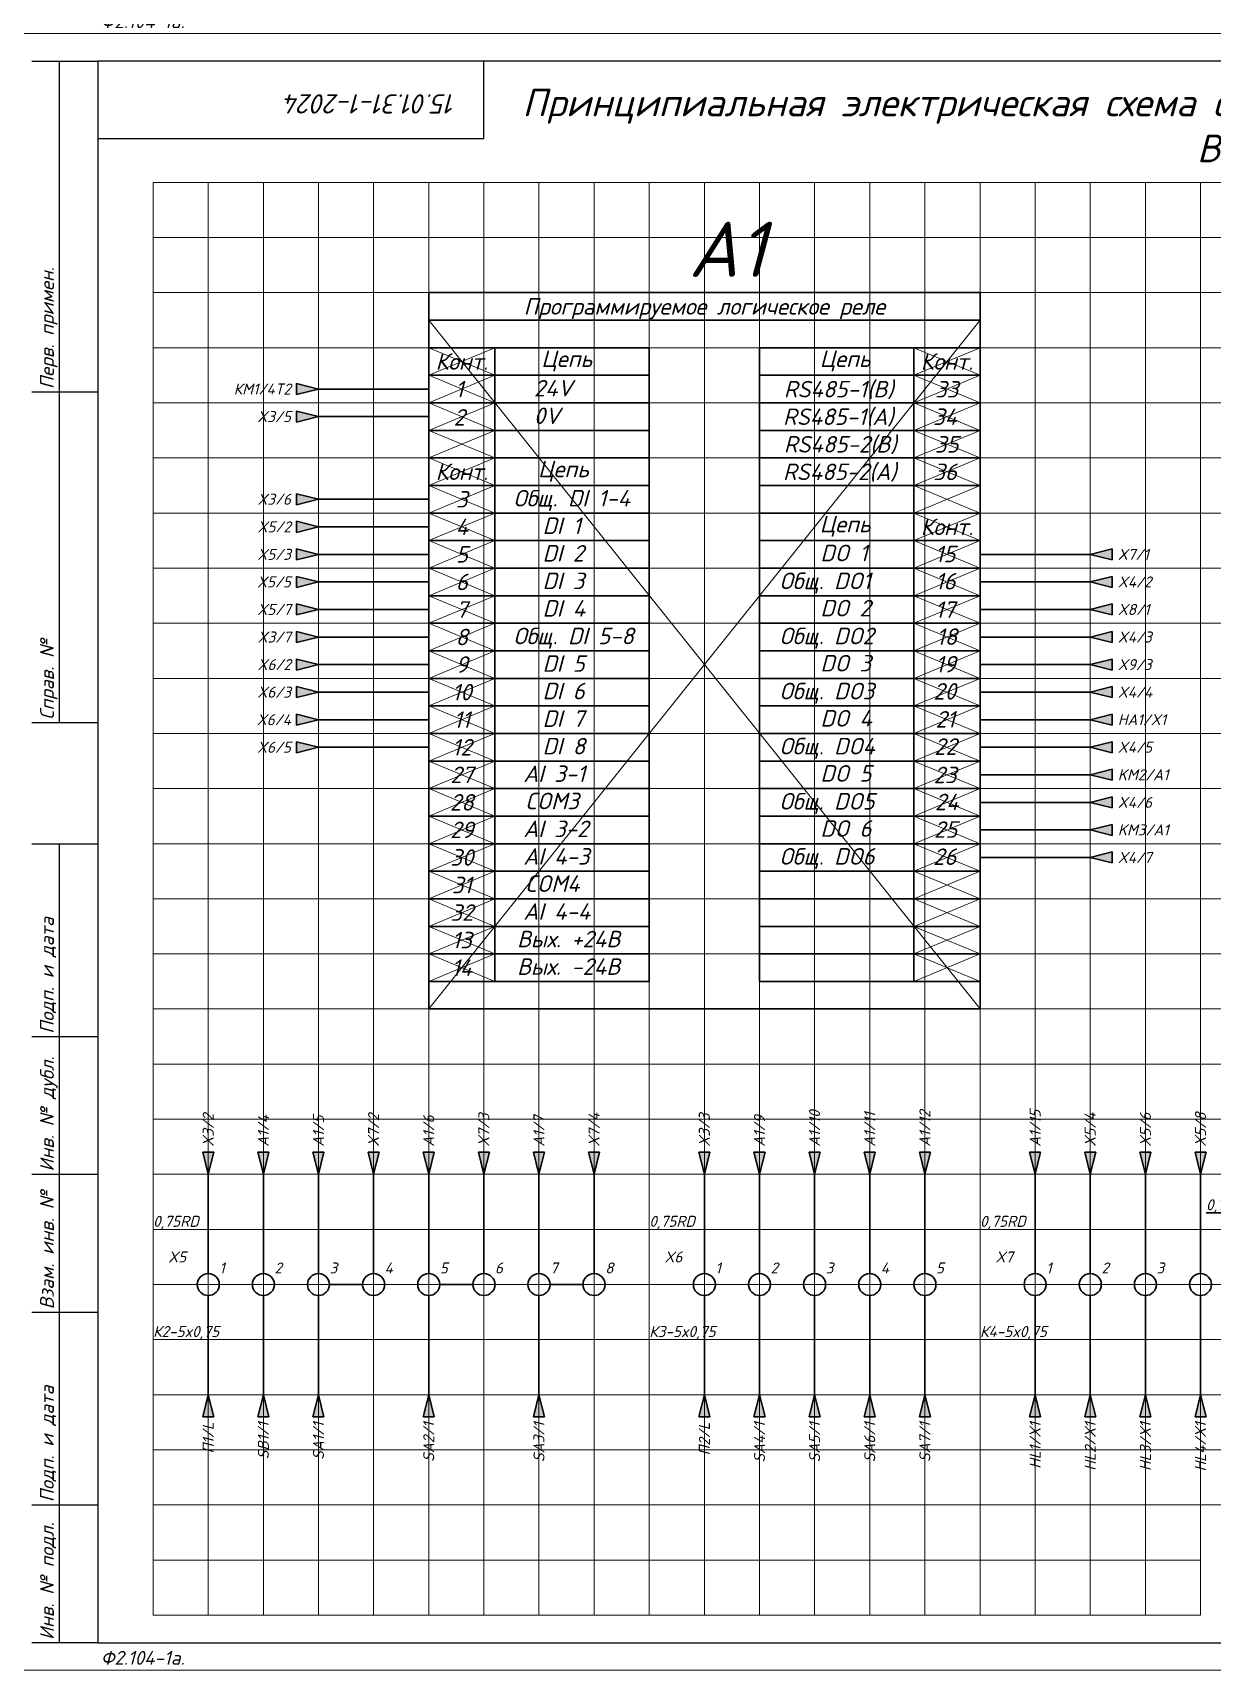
# Model space of a CAD drawing. Header units: millimetres. Extents: x 0 to 53000, y -591 to 24400.
# Drawn here: x 9268.2 to 9482.1, y 3 to 300.2 of the extents above; entities that cross this region are included whole.
import ezdxf
from ezdxf.enums import TextEntityAlignment as Align

# ---------------------------------------------------------------- set-up
doc = ezdxf.new("R2010")
doc.units = ezdxf.units.MM
doc.layers.add('Основная', color=7, linetype='Continuous', lineweight=30)
doc.layers.add('Тонкая для кабелей', color=7, linetype='Continuous', lineweight=15)
doc.layers.add('Привязки', color=2, linetype='Continuous', lineweight=0, plot=False, transparency=0.8)
doc.layers.add('рамка', color=253, linetype='Continuous', lineweight=5, transparency=0.8)
doc.styles.add('текст', font='isocpeui.ttf')

# ---------------------------------------------------------------- blocks, each defined once
blk = doc.blocks.new('*U110')
for p, q in [((8, 292), (20, 292)), ((13, 232), (13, 292)), ((90, 292), (90, 292)), ((90, 292), (90, 292)), ((90, 278), (90, 292)), ((90, 292), (90, 292)), ((90, 292), (90, 292)), ((90, 292), (90, 292)), ((20, 278), (90, 278)), ((8, 232), (20, 232)), ((13, 172), (13, 232)), ((8, 172), (20, 172)), ((8, 150), (20, 150)), ((13, 115), (13, 150)), ((8, 115), (20, 115)), ((13, 90), (13, 115)), ((8, 90), (20, 90)), ((13, 65), (13, 90)), ((8, 65), (20, 65)), ((13, 30), (13, 65)), ((8, 30), (20, 30)), ((13, 5), (13, 30)), ((20, 5), (8, 5))]:
    blk.add_line(p, q)
blk.add_lwpolyline([(20, 5), (415, 5), (415, 292), (20, 292)], close=True)
at = {"layer": 'Привязки'}
blk.add_lwpolyline([(0, 0), (420, 0), (420, 297), (0, 297)], close=True, dxfattribs=at)
at = {"layer": 'рамка'}
blk.add_lwpolyline([(0, 297), (420, 297), (420, 0), (0, 0)], close=True, dxfattribs=at)
at = {"style": 'текст'}
for s, p in [('Перв. примен.', (12, 232.5)), ('Справ. №', (12, 172.5)), ('Подп. и дата', (12, 115.5)), ('Инв. № дубл.', (12, 90.5)), ('Взам. инв. №', (12, 65.5)), ('Подп. и дата', (12, 30.5)), ('Инв. № подл.', (12, 5.5))]:
    blk.add_text(s, height=2.5, rotation=90, dxfattribs=at).set_placement(p)
for s, height, p in [('Ф2.104-1.', 0.005, (20, 4.99)), ('Ф2.104-1а.', 2.5, (20.5, 1))]:
    blk.add_text(s, height=height, dxfattribs=at).set_placement(p)
for tag, p, height in [('12', (90, 292), 0.00000373), ('13', (90, 292), 0.00000373), ('27', (90, 292), 0.00000522), ('29', (105, 249), 3.5), ('ИЗМ2', (230.5, 16), 2.5), ('ЛИСТИЗМ2', (237.5, 16), 2.5), ('№ДОКУМИЗМ2', (247.5, 16), 2.5), ('28', (415, 20), 0.0000438), ('ОБОЗНАЧЕНИЕ', (300, 11), 5), ('ИЗМ1', (230.5, 11), 2.5), ('ЛИСТИЗМ1', (237.5, 11), 2.5), ('№ДОКУМИЗМ1', (247.5, 11), 2.5), ('ПОДПИЗМ1', (270.5, 11), 2.5), ('ДАТАИЗМ1', (285.5, 11), 2.5), ('ДАТАНКОНТР', (285.5, 11), 2.5), ('ДАТАУТВ', (285.5, 6), 2.5), ('РАЗРАБ', (415, 5), 0.0000135), ('ЛИСТОВ', (415, 5), 0.0000135), ('ПРОВ', (415, 5), 0.0000135), ('ТКОНТР', (415, 5), 0.0000135), ('НКОНТР', (415, 5), 0.0000135), ('УТВ', (415, 5), 0.0000135), ('10', (415, 5), 0.0000135), ('11', (415, 5), 0.0000135), ('ПОДПИЗМ2', (415, 5), 0.0000135), ('ДАТАИЗМ2', (415, 5), 0.0000135), ('ИЗМ3', (415, 5), 0.0000135), ('ЛИСТИЗМ3', (415, 5), 0.0000135), ('№ДОКУМИЗМ3', (415, 5), 0.0000135), ('ПОДПИЗМ3', (415, 5), 0.0000135), ('ДАТАИЗМ3', (415, 5), 0.0000135), ('ИЗМ4', (415, 5), 0.0000135), ('ЛИСТИЗМ4', (415, 5), 0.0000135), ('№ДОКУМИЗМ4', (415, 5), 0.0000135), ('ПОДПИЗМ4', (415, 5), 0.0000135), ('ДАТАИЗМ4', (415, 5), 0.0000135), ('ДАТАРАЗРАБ', (415, 5), 0.0000135), ('ДАТАПРОВ', (415, 5), 0.0000135), ('ДАТАТКОНТР', (415, 5), 0.0000135)]:
    blk.add_attdef(tag, p, '', height=height, dxfattribs=at)
for tag, p, height, rotation in [('ОБОЗНАЧЕНИЕ-ВЕРХ', (85, 286), 3.5, 180), ('ПРИМЕНЯЕМОСТЬ', (19, 232.5), 2.5, 90), ('СПРАВ№', (19, 172.5), 2.5, 90), ('ДАТАУЧЁТАДУБЛ', (19, 115.5), 2.5, 90), ('ИНВ№ДУБЛ', (19, 90.5), 2.5, 90), ('ВЗАМИНВ№', (19, 65.5), 2.5, 90), ('ДАТАУЧЁТА', (19, 30.5), 2.5, 90), ('ИНВ№ПОДЛ', (19, 5.5), 2.5, 90)]:
    blk.add_attdef(tag, p, '', height=height, rotation=rotation, dxfattribs=at)
blk.add_attdef('30', text='', height=5, dxfattribs=at).set_placement((355, 34), align=Align.MIDDLE)
for tag, height, p in [('ЛИСТ', 2.5, (410, 9)), ('НАИМЕНОВАНИЕ1', 0.000027, (415, 5)), ('НАИМЕНОВАНИЕ2', 0.0000189, (415, 5)), ('НАИМЕНОВАНИЕ3', 0.0000189, (415, 5)), ('НАИМЕНОВАНИЕ4', 0.0000135, (415, 5)), ('МАССА', 0.0000189, (415, 5)), ('МАСШТАБ', 0.0000189, (415, 5)), ('МАТЕРИАЛ1', 0.0000135, (415, 5)), ('МАТЕРИАЛ2', 0.0000135, (415, 5)), ('МАТЕРИАЛ3', 0.0000135, (415, 5)), ('ПРЕДПРИЯТИЕ1', 0.0000189, (415, 5)), ('ПРЕДПРИЯТИЕ2', 0.0000189, (415, 5)), ('ПРЕДПРИЯТИЕ3', 0.0000189, (415, 5))]:
    blk.add_attdef(tag, text='', height=height, dxfattribs=at).set_placement(p, align=Align.CENTER)
for tag in ['ЛИТЕРА', 'ЛИТЕРА2', 'ЛИТЕРА3']:
    blk.add_attdef(tag, text='', height=0.0000135, dxfattribs=at).set_placement((415, 5), align=Align.RIGHT)
for tag in ['ИНДЕКС', 'ИНДЕКС2', 'ИНДЕКС3']:
    blk.add_attdef(tag, text='', height=0.0000135, dxfattribs=at).set_placement((415, 5), align=Align.TOP_LEFT)

msp = doc.modelspace()

# ---------------------------------------------------------------- hatches: boundary and pattern name
at = {"layer": 'Основная'}
h = msp.add_hatch(color=256, dxfattribs=at)
h.dxf.hatch_style = 1
h.paths.add_polyline_path([(9320, 235.5), (9316, 236.5), (9316, 235.5)])
h.paths.add_polyline_path([(9320, 235.5), (9316, 235.5), (9316, 234.5)])
h = msp.add_hatch(color=256, dxfattribs=at)
h.dxf.hatch_style = 1
h.paths.add_polyline_path([(9320, 230.5), (9316, 231.5), (9316, 230.5)])
h.paths.add_polyline_path([(9320, 230.5), (9316, 230.5), (9316, 229.5)])
h = msp.add_hatch(color=256, dxfattribs=at)
h.dxf.hatch_style = 1
h.paths.add_polyline_path([(9320, 215.5), (9316, 216.5), (9316, 215.5)])
h.paths.add_polyline_path([(9320, 215.5), (9316, 215.5), (9316, 214.5)])
h = msp.add_hatch(color=256, dxfattribs=at)
h.dxf.hatch_style = 1
h.paths.add_polyline_path([(9320, 210.5), (9316, 211.5), (9316, 210.5)])
h.paths.add_polyline_path([(9320, 210.5), (9316, 210.5), (9316, 209.5)])
h = msp.add_hatch(color=256, dxfattribs=at)
h.dxf.hatch_style = 1
h.paths.add_polyline_path([(9320, 205.5), (9316, 206.5), (9316, 205.5)])
h.paths.add_polyline_path([(9320, 205.5), (9316, 205.5), (9316, 204.5)])
h = msp.add_hatch(color=256, dxfattribs=at)
h.dxf.hatch_style = 1
h.paths.add_polyline_path([(9460, 205.5), (9464, 206.5), (9464, 205.5)])
h.paths.add_polyline_path([(9460, 205.5), (9464, 205.5), (9464, 204.5)])
h = msp.add_hatch(color=256, dxfattribs=at)
h.dxf.hatch_style = 1
h.paths.add_polyline_path([(9320, 200.5), (9316, 201.5), (9316, 200.5)])
h.paths.add_polyline_path([(9320, 200.5), (9316, 200.5), (9316, 199.5)])
h = msp.add_hatch(color=256, dxfattribs=at)
h.dxf.hatch_style = 1
h.paths.add_polyline_path([(9460, 200.5), (9464, 201.5), (9464, 200.5)])
h.paths.add_polyline_path([(9460, 200.5), (9464, 200.5), (9464, 199.5)])
h = msp.add_hatch(color=256, dxfattribs=at)
h.dxf.hatch_style = 1
h.paths.add_polyline_path([(9320, 195.5), (9316, 196.5), (9316, 195.5)])
h.paths.add_polyline_path([(9320, 195.5), (9316, 195.5), (9316, 194.5)])
h = msp.add_hatch(color=256, dxfattribs=at)
h.dxf.hatch_style = 1
h.paths.add_polyline_path([(9460, 195.5), (9464, 196.5), (9464, 195.5)])
h.paths.add_polyline_path([(9460, 195.5), (9464, 195.5), (9464, 194.5)])
h = msp.add_hatch(color=256, dxfattribs=at)
h.dxf.hatch_style = 1
h.paths.add_polyline_path([(9320, 190.5), (9316, 191.5), (9316, 190.5)])
h.paths.add_polyline_path([(9320, 190.5), (9316, 190.5), (9316, 189.5)])
h = msp.add_hatch(color=256, dxfattribs=at)
h.dxf.hatch_style = 1
h.paths.add_polyline_path([(9460, 190.5), (9464, 191.5), (9464, 190.5)])
h.paths.add_polyline_path([(9460, 190.5), (9464, 190.5), (9464, 189.5)])
h = msp.add_hatch(color=256, dxfattribs=at)
h.dxf.hatch_style = 1
h.paths.add_polyline_path([(9320, 185.5), (9316, 186.5), (9316, 185.5)])
h.paths.add_polyline_path([(9320, 185.5), (9316, 185.5), (9316, 184.5)])
h = msp.add_hatch(color=256, dxfattribs=at)
h.dxf.hatch_style = 1
h.paths.add_polyline_path([(9460, 185.5), (9464, 186.5), (9464, 185.5)])
h.paths.add_polyline_path([(9460, 185.5), (9464, 185.5), (9464, 184.5)])
h = msp.add_hatch(color=256, dxfattribs=at)
h.dxf.hatch_style = 1
h.paths.add_polyline_path([(9320, 180.5), (9316, 181.5), (9316, 180.5)])
h.paths.add_polyline_path([(9320, 180.5), (9316, 180.5), (9316, 179.5)])
h = msp.add_hatch(color=256, dxfattribs=at)
h.dxf.hatch_style = 1
h.paths.add_polyline_path([(9460, 180.5), (9464, 181.5), (9464, 180.5)])
h.paths.add_polyline_path([(9460, 180.5), (9464, 180.5), (9464, 179.5)])
h = msp.add_hatch(color=256, dxfattribs=at)
h.dxf.hatch_style = 1
h.paths.add_polyline_path([(9320, 175.5), (9316, 176.5), (9316, 175.5)])
h.paths.add_polyline_path([(9320, 175.5), (9316, 175.5), (9316, 174.5)])
h = msp.add_hatch(color=256, dxfattribs=at)
h.dxf.hatch_style = 1
h.paths.add_polyline_path([(9460, 175.5), (9464, 176.5), (9464, 175.5)])
h.paths.add_polyline_path([(9460, 175.5), (9464, 175.5), (9464, 174.5)])
h = msp.add_hatch(color=256, dxfattribs=at)
h.dxf.hatch_style = 1
h.paths.add_polyline_path([(9320, 170.5), (9316, 171.5), (9316, 170.5)])
h.paths.add_polyline_path([(9320, 170.5), (9316, 170.5), (9316, 169.5)])
h = msp.add_hatch(color=256, dxfattribs=at)
h.dxf.hatch_style = 1
h.paths.add_polyline_path([(9460, 170.5), (9464, 171.5), (9464, 170.5)])
h.paths.add_polyline_path([(9460, 170.5), (9464, 170.5), (9464, 169.5)])
h = msp.add_hatch(color=256, dxfattribs=at)
h.dxf.hatch_style = 1
h.paths.add_polyline_path([(9460, 165.5), (9464, 166.5), (9464, 165.5)])
h.paths.add_polyline_path([(9460, 165.5), (9464, 165.5), (9464, 164.5)])
h = msp.add_hatch(color=256, dxfattribs=at)
h.dxf.hatch_style = 1
h.paths.add_polyline_path([(9460, 160.5), (9464, 161.5), (9464, 160.5)])
h.paths.add_polyline_path([(9460, 160.5), (9464, 160.5), (9464, 159.5)])
h = msp.add_hatch(color=256, dxfattribs=at)
h.dxf.hatch_style = 1
h.paths.add_polyline_path([(9460, 155.5), (9464, 156.5), (9464, 155.5)])
h.paths.add_polyline_path([(9460, 155.5), (9464, 155.5), (9464, 154.5)])
h = msp.add_hatch(color=256, dxfattribs=at)
h.dxf.hatch_style = 1
h.paths.add_polyline_path([(9460, 150.5), (9464, 151.5), (9464, 150.5)])
h.paths.add_polyline_path([(9460, 150.5), (9464, 150.5), (9464, 149.5)])
h = msp.add_hatch(color=256, dxfattribs=at)
h.dxf.hatch_style = 1
h.paths.add_polyline_path([(9300, 93), (9301, 97), (9300, 97)])
h.paths.add_polyline_path([(9300, 93), (9300, 97), (9299, 97)])
h = msp.add_hatch(color=256, dxfattribs=at)
h.dxf.hatch_style = 1
h.paths.add_polyline_path([(9310, 93), (9311, 97), (9310, 97)])
h.paths.add_polyline_path([(9310, 93), (9310, 97), (9309, 97)])
h = msp.add_hatch(color=256, dxfattribs=at)
h.dxf.hatch_style = 1
h.paths.add_polyline_path([(9320, 93), (9321, 97), (9320, 97)])
h.paths.add_polyline_path([(9320, 93), (9320, 97), (9319, 97)])
h = msp.add_hatch(color=256, dxfattribs=at)
h.dxf.hatch_style = 1
h.paths.add_polyline_path([(9330, 93), (9331, 97), (9330, 97)])
h.paths.add_polyline_path([(9330, 93), (9330, 97), (9329, 97)])
h = msp.add_hatch(color=256, dxfattribs=at)
h.dxf.hatch_style = 1
h.paths.add_polyline_path([(9340, 93), (9341, 97), (9340, 97)])
h.paths.add_polyline_path([(9340, 93), (9340, 97), (9339, 97)])
h = msp.add_hatch(color=256, dxfattribs=at)
h.dxf.hatch_style = 1
h.paths.add_polyline_path([(9350, 93), (9351, 97), (9350, 97)])
h.paths.add_polyline_path([(9350, 93), (9350, 97), (9349, 97)])
h = msp.add_hatch(color=256, dxfattribs=at)
h.dxf.hatch_style = 1
h.paths.add_polyline_path([(9360, 93), (9361, 97), (9360, 97)])
h.paths.add_polyline_path([(9360, 93), (9360, 97), (9359, 97)])
h = msp.add_hatch(color=256, dxfattribs=at)
h.dxf.hatch_style = 1
h.paths.add_polyline_path([(9370, 93), (9371, 97), (9370, 97)])
h.paths.add_polyline_path([(9370, 93), (9370, 97), (9369, 97)])
h = msp.add_hatch(color=256, dxfattribs=at)
h.dxf.hatch_style = 1
h.paths.add_polyline_path([(9390, 93), (9391, 97), (9390, 97)])
h.paths.add_polyline_path([(9390, 93), (9390, 97), (9389, 97)])
h = msp.add_hatch(color=256, dxfattribs=at)
h.dxf.hatch_style = 1
h.paths.add_polyline_path([(9400, 93), (9401, 97), (9400, 97)])
h.paths.add_polyline_path([(9400, 93), (9400, 97), (9399, 97)])
h = msp.add_hatch(color=256, dxfattribs=at)
h.dxf.hatch_style = 1
h.paths.add_polyline_path([(9410, 93), (9411, 97), (9410, 97)])
h.paths.add_polyline_path([(9410, 93), (9410, 97), (9409, 97)])
h = msp.add_hatch(color=256, dxfattribs=at)
h.dxf.hatch_style = 1
h.paths.add_polyline_path([(9420, 93), (9421, 97), (9420, 97)])
h.paths.add_polyline_path([(9420, 93), (9420, 97), (9419, 97)])
h = msp.add_hatch(color=256, dxfattribs=at)
h.dxf.hatch_style = 1
h.paths.add_polyline_path([(9430, 93), (9431, 97), (9430, 97)])
h.paths.add_polyline_path([(9430, 93), (9430, 97), (9429, 97)])
h = msp.add_hatch(color=256, dxfattribs=at)
h.dxf.hatch_style = 1
h.paths.add_polyline_path([(9450, 93), (9451, 97), (9450, 97)])
h.paths.add_polyline_path([(9450, 93), (9450, 97), (9449, 97)])
h = msp.add_hatch(color=256, dxfattribs=at)
h.dxf.hatch_style = 1
h.paths.add_polyline_path([(9460, 93), (9461, 97), (9460, 97)])
h.paths.add_polyline_path([(9460, 93), (9460, 97), (9459, 97)])
h = msp.add_hatch(color=256, dxfattribs=at)
h.dxf.hatch_style = 1
h.paths.add_polyline_path([(9470, 93), (9471, 97), (9470, 97)])
h.paths.add_polyline_path([(9470, 93), (9470, 97), (9469, 97)])
h = msp.add_hatch(color=256, dxfattribs=at)
h.dxf.hatch_style = 1
h.paths.add_polyline_path([(9480, 93), (9481, 97), (9480, 97)])
h.paths.add_polyline_path([(9480, 93), (9480, 97), (9479, 97)])
h = msp.add_hatch(color=256, dxfattribs=at)
h.dxf.hatch_style = 1
h.paths.add_polyline_path([(9300, 53), (9299, 49), (9300, 49)])
h.paths.add_polyline_path([(9300, 53), (9300, 49), (9301, 49)])
h = msp.add_hatch(color=256, dxfattribs=at)
h.dxf.hatch_style = 1
h.paths.add_polyline_path([(9310, 53), (9309, 49), (9310, 49)])
h.paths.add_polyline_path([(9310, 53), (9310, 49), (9311, 49)])
h = msp.add_hatch(color=256, dxfattribs=at)
h.dxf.hatch_style = 1
h.paths.add_polyline_path([(9320, 53), (9319, 49), (9320, 49)])
h.paths.add_polyline_path([(9320, 53), (9320, 49), (9321, 49)])
h = msp.add_hatch(color=256, dxfattribs=at)
h.dxf.hatch_style = 1
h.paths.add_polyline_path([(9340, 53), (9339, 49), (9340, 49)])
h.paths.add_polyline_path([(9340, 53), (9340, 49), (9341, 49)])
h = msp.add_hatch(color=256, dxfattribs=at)
h.dxf.hatch_style = 1
h.paths.add_polyline_path([(9360, 53), (9359, 49), (9360, 49)])
h.paths.add_polyline_path([(9360, 53), (9360, 49), (9361, 49)])
h = msp.add_hatch(color=256, dxfattribs=at)
h.dxf.hatch_style = 1
h.paths.add_polyline_path([(9390, 53), (9389, 49), (9390, 49)])
h.paths.add_polyline_path([(9390, 53), (9390, 49), (9391, 49)])
h = msp.add_hatch(color=256, dxfattribs=at)
h.dxf.hatch_style = 1
h.paths.add_polyline_path([(9400, 53), (9399, 49), (9400, 49)])
h.paths.add_polyline_path([(9400, 53), (9400, 49), (9401, 49)])
h = msp.add_hatch(color=256, dxfattribs=at)
h.dxf.hatch_style = 1
h.paths.add_polyline_path([(9410, 53), (9409, 49), (9410, 49)])
h.paths.add_polyline_path([(9410, 53), (9410, 49), (9411, 49)])
h = msp.add_hatch(color=256, dxfattribs=at)
h.dxf.hatch_style = 1
h.paths.add_polyline_path([(9420, 53), (9419, 49), (9420, 49)])
h.paths.add_polyline_path([(9420, 53), (9420, 49), (9421, 49)])
h = msp.add_hatch(color=256, dxfattribs=at)
h.dxf.hatch_style = 1
h.paths.add_polyline_path([(9430, 53), (9429, 49), (9430, 49)])
h.paths.add_polyline_path([(9430, 53), (9430, 49), (9431, 49)])
h = msp.add_hatch(color=256, dxfattribs=at)
h.dxf.hatch_style = 1
h.paths.add_polyline_path([(9450, 53), (9449, 49), (9450, 49)])
h.paths.add_polyline_path([(9450, 53), (9450, 49), (9451, 49)])
h = msp.add_hatch(color=256, dxfattribs=at)
h.dxf.hatch_style = 1
h.paths.add_polyline_path([(9460, 53), (9459, 49), (9460, 49)])
h.paths.add_polyline_path([(9460, 53), (9460, 49), (9461, 49)])
h = msp.add_hatch(color=256, dxfattribs=at)
h.dxf.hatch_style = 1
h.paths.add_polyline_path([(9470, 53), (9469, 49), (9470, 49)])
h.paths.add_polyline_path([(9470, 53), (9470, 49), (9471, 49)])
h = msp.add_hatch(color=256, dxfattribs=at)
h.dxf.hatch_style = 1
h.paths.add_polyline_path([(9480, 53), (9479, 49), (9480, 49)])
h.paths.add_polyline_path([(9480, 53), (9480, 49), (9481, 49)])

# ---------------------------------------------------------------- linework, layer by layer
at = {"layer": 'Основная', "ltscale": 100}
msp.add_line((9440, 253), (9340, 253), dxfattribs=at)
at = {"layer": 'Основная'}
for p, q in [((9340, 253), (9340, 248)), ((9440, 248), (9440, 253)), ((9340, 248), (9340, 243)), ((9440, 248), (9440, 243)), ((9340, 243), (9340, 238)), ((9352, 243), (9352, 238)), ((9352, 243), (9380, 243)), ((9380, 243), (9380, 128)), ((9400, 243), (9400, 128)), ((9428, 243), (9400, 243)), ((9428, 243), (9428, 238)), ((9440, 243), (9440, 238)), ((9340, 238), (9340, 233)), ((9352, 238), (9352, 233)), ((9352, 238), (9380, 238)), ((9428, 238), (9400, 238)), ((9428, 238), (9428, 233)), ((9440, 238), (9440, 233)), ((9320, 235.5), (9316, 236.5)), ((9316, 236.5), (9316, 234.5)), ((9316, 234.5), (9320, 235.5)), ((9340, 235.5), (9320, 235.5)), ((9340, 233), (9340, 228)), ((9352, 233), (9352, 228)), ((9352, 233), (9380, 233)), ((9428, 233), (9400, 233)), ((9428, 233), (9428, 228)), ((9440, 233), (9440, 228)), ((9320, 230.5), (9316, 231.5)), ((9316, 231.5), (9316, 229.5)), ((9316, 229.5), (9320, 230.5)), ((9340, 230.5), (9320, 230.5)), ((9340, 228), (9340, 223)), ((9352, 228), (9352, 223)), ((9352, 228), (9380, 228)), ((9428, 228), (9400, 228)), ((9428, 228), (9428, 223)), ((9440, 228), (9440, 223)), ((9340, 223), (9340, 218)), ((9352, 223), (9352, 218)), ((9352, 223), (9380, 223)), ((9428, 223), (9400, 223)), ((9428, 223), (9428, 218)), ((9440, 223), (9440, 218)), ((9340, 218), (9340, 213)), ((9352, 218), (9352, 213)), ((9352, 218), (9380, 218)), ((9428, 218), (9400, 218)), ((9428, 218), (9428, 213)), ((9440, 218), (9440, 213)), ((9320, 215.5), (9316, 216.5)), ((9316, 216.5), (9316, 214.5)), ((9316, 214.5), (9320, 215.5)), ((9340, 215.5), (9320, 215.5)), ((9320, 210.5), (9316, 211.5)), ((9316, 211.5), (9316, 209.5)), ((9340, 213), (9340, 208)), ((9352, 213), (9352, 208)), ((9352, 213), (9380, 213)), ((9428, 213), (9400, 213)), ((9428, 213), (9428, 208)), ((9440, 213), (9440, 208)), ((9316, 209.5), (9320, 210.5)), ((9340, 210.5), (9320, 210.5)), ((9320, 205.5), (9316, 206.5)), ((9316, 206.5), (9316, 204.5)), ((9316, 204.5), (9320, 205.5)), ((9340, 205.5), (9320, 205.5)), ((9340, 208), (9340, 203)), ((9352, 208), (9352, 203)), ((9352, 208), (9380, 208)), ((9428, 208), (9400, 208)), ((9428, 208), (9428, 203)), ((9440, 208), (9440, 203)), ((9440, 205.5), (9460, 205.5)), ((9460, 205.5), (9464, 206.5)), ((9464, 204.5), (9460, 205.5)), ((9464, 206.5), (9464, 204.5)), ((9340, 203), (9340, 198)), ((9352, 203), (9352, 198)), ((9352, 203), (9380, 203)), ((9428, 203), (9400, 203)), ((9428, 203), (9428, 198)), ((9440, 203), (9440, 198)), ((9320, 200.5), (9316, 201.5)), ((9316, 201.5), (9316, 199.5)), ((9316, 199.5), (9320, 200.5)), ((9340, 200.5), (9320, 200.5)), ((9440, 200.5), (9460, 200.5)), ((9460, 200.5), (9464, 201.5)), ((9464, 199.5), (9460, 200.5)), ((9464, 201.5), (9464, 199.5)), ((9320, 195.5), (9316, 196.5)), ((9316, 196.5), (9316, 194.5)), ((9340, 198), (9340, 193)), ((9352, 198), (9352, 193)), ((9352, 198), (9380, 198)), ((9428, 198), (9400, 198)), ((9428, 198), (9428, 193)), ((9440, 198), (9440, 193)), ((9460, 195.5), (9464, 196.5)), ((9464, 196.5), (9464, 194.5)), ((9316, 194.5), (9320, 195.5)), ((9340, 195.5), (9320, 195.5)), ((9440, 195.5), (9460, 195.5)), ((9464, 194.5), (9460, 195.5)), ((9320, 190.5), (9316, 191.5)), ((9316, 191.5), (9316, 189.5)), ((9316, 189.5), (9320, 190.5)), ((9340, 190.5), (9320, 190.5)), ((9340, 193), (9340, 188)), ((9352, 193), (9352, 188)), ((9352, 193), (9380, 193)), ((9428, 193), (9400, 193)), ((9428, 193), (9428, 188)), ((9440, 193), (9440, 188)), ((9440, 190.5), (9460, 190.5)), ((9460, 190.5), (9464, 191.5)), ((9464, 189.5), (9460, 190.5)), ((9464, 191.5), (9464, 189.5)), ((9340, 188), (9340, 183)), ((9352, 188), (9352, 183)), ((9352, 188), (9380, 188)), ((9428, 188), (9400, 188)), ((9428, 188), (9428, 183)), ((9440, 188), (9440, 183)), ((9320, 185.5), (9316, 186.5)), ((9316, 186.5), (9316, 184.5)), ((9316, 184.5), (9320, 185.5)), ((9340, 185.5), (9320, 185.5)), ((9440, 185.5), (9460, 185.5)), ((9460, 185.5), (9464, 186.5)), ((9464, 184.5), (9460, 185.5)), ((9464, 186.5), (9464, 184.5)), ((9320, 180.5), (9316, 181.5)), ((9316, 181.5), (9316, 179.5)), ((9340, 183), (9340, 178)), ((9352, 183), (9352, 178)), ((9352, 183), (9380, 183)), ((9428, 183), (9400, 183)), ((9428, 183), (9428, 178)), ((9440, 183), (9440, 178)), ((9460, 180.5), (9464, 181.5)), ((9464, 181.5), (9464, 179.5)), ((9316, 179.5), (9320, 180.5)), ((9340, 180.5), (9320, 180.5)), ((9440, 180.5), (9460, 180.5)), ((9464, 179.5), (9460, 180.5)), ((9320, 175.5), (9316, 176.5)), ((9316, 176.5), (9316, 174.5)), ((9316, 174.5), (9320, 175.5)), ((9340, 175.5), (9320, 175.5)), ((9340, 178), (9340, 173)), ((9352, 178), (9352, 173)), ((9352, 178), (9380, 178)), ((9428, 178), (9400, 178)), ((9428, 178), (9428, 173)), ((9440, 178), (9440, 173)), ((9440, 175.5), (9460, 175.5)), ((9460, 175.5), (9464, 176.5)), ((9464, 174.5), (9460, 175.5)), ((9464, 176.5), (9464, 174.5)), ((9340, 173), (9340, 168)), ((9352, 173), (9352, 168)), ((9352, 173), (9380, 173)), ((9428, 173), (9400, 173)), ((9428, 173), (9428, 168)), ((9440, 173), (9440, 168)), ((9320, 170.5), (9316, 171.5)), ((9316, 171.5), (9316, 169.5)), ((9316, 169.5), (9320, 170.5)), ((9340, 170.5), (9320, 170.5)), ((9440, 170.5), (9460, 170.5)), ((9460, 170.5), (9464, 171.5)), ((9464, 169.5), (9460, 170.5)), ((9464, 171.5), (9464, 169.5)), ((9340, 168), (9340, 163)), ((9352, 168), (9352, 163)), ((9352, 168), (9380, 168)), ((9428, 168), (9400, 168)), ((9428, 168), (9428, 163)), ((9440, 168), (9440, 163)), ((9460, 165.5), (9464, 166.5)), ((9464, 166.5), (9464, 164.5)), ((9440, 165.5), (9460, 165.5)), ((9464, 164.5), (9460, 165.5)), ((9340, 163), (9340, 158)), ((9352, 163), (9352, 158)), ((9352, 163), (9380, 163)), ((9428, 163), (9400, 163)), ((9428, 163), (9428, 158)), ((9440, 163), (9440, 158)), ((9440, 160.5), (9460, 160.5)), ((9460, 160.5), (9464, 161.5)), ((9464, 159.5), (9460, 160.5)), ((9464, 161.5), (9464, 159.5)), ((9340, 158), (9340, 153)), ((9352, 158), (9352, 153)), ((9352, 158), (9380, 158)), ((9428, 158), (9400, 158)), ((9428, 158), (9428, 153)), ((9440, 158), (9440, 153)), ((9440, 155.5), (9460, 155.5)), ((9460, 155.5), (9464, 156.5)), ((9464, 154.5), (9460, 155.5)), ((9464, 156.5), (9464, 154.5)), ((9340, 153), (9340, 148)), ((9352, 153), (9352, 148)), ((9352, 153), (9380, 153)), ((9428, 153), (9400, 153)), ((9428, 153), (9428, 148)), ((9440, 153), (9440, 148)), ((9440, 150.5), (9460, 150.5)), ((9460, 150.5), (9464, 151.5)), ((9464, 149.5), (9460, 150.5)), ((9464, 151.5), (9464, 149.5)), ((9340, 148), (9340, 143)), ((9352, 148), (9352, 143)), ((9352, 148), (9380, 148)), ((9428, 148), (9400, 148)), ((9428, 148), (9428, 143)), ((9440, 148), (9440, 143)), ((9340, 143), (9340, 138)), ((9352, 143), (9352, 138)), ((9352, 143), (9380, 143)), ((9428, 143), (9400, 143)), ((9428, 143), (9428, 138)), ((9440, 143), (9440, 138)), ((9340, 138), (9340, 133)), ((9352, 138), (9352, 133)), ((9352, 138), (9380, 138)), ((9428, 138), (9400, 138)), ((9428, 138), (9428, 133)), ((9440, 138), (9440, 133)), ((9340, 133), (9340, 128)), ((9352, 133), (9352, 128)), ((9352, 133), (9380, 133)), ((9428, 133), (9400, 133)), ((9428, 133), (9428, 128)), ((9440, 133), (9440, 128)), ((9340, 128), (9340, 123)), ((9352, 128), (9380, 128)), ((9428, 128), (9400, 128)), ((9440, 128), (9440, 123)), ((9340, 123), (9440, 123)), ((9299, 97), (9300, 93)), ((9301, 97), (9299, 97)), ((9300, 93), (9301, 97)), ((9309, 97), (9310, 93)), ((9311, 97), (9309, 97)), ((9310, 93), (9311, 97)), ((9319, 97), (9320, 93)), ((9321, 97), (9319, 97)), ((9320, 93), (9321, 97)), ((9329, 97), (9330, 93)), ((9331, 97), (9329, 97)), ((9330, 93), (9331, 97)), ((9339, 97), (9340, 93)), ((9341, 97), (9339, 97)), ((9340, 93), (9341, 97)), ((9349, 97), (9350, 93)), ((9351, 97), (9349, 97)), ((9350, 93), (9351, 97)), ((9359, 97), (9360, 93)), ((9361, 97), (9359, 97)), ((9360, 93), (9361, 97)), ((9369, 97), (9370, 93)), ((9371, 97), (9369, 97)), ((9370, 93), (9371, 97)), ((9389, 97), (9390, 93)), ((9391, 97), (9389, 97)), ((9390, 93), (9391, 97)), ((9399, 97), (9400, 93)), ((9401, 97), (9399, 97)), ((9400, 93), (9401, 97)), ((9409, 97), (9410, 93)), ((9411, 97), (9409, 97)), ((9410, 93), (9411, 97)), ((9419, 97), (9420, 93)), ((9421, 97), (9419, 97)), ((9420, 93), (9421, 97)), ((9429, 97), (9430, 93)), ((9431, 97), (9429, 97)), ((9430, 93), (9431, 97)), ((9449, 97), (9450, 93)), ((9451, 97), (9449, 97)), ((9450, 93), (9451, 97)), ((9459, 97), (9460, 93)), ((9461, 97), (9459, 97)), ((9460, 93), (9461, 97)), ((9469, 97), (9470, 93)), ((9471, 97), (9469, 97)), ((9470, 93), (9471, 97)), ((9479, 97), (9480, 93)), ((9481, 97), (9479, 97)), ((9480, 93), (9481, 97)), ((9300, 83), (9300, 93)), ((9310, 83), (9310, 93)), ((9320, 83), (9320, 93)), ((9330, 83), (9330, 93)), ((9340, 83), (9340, 93)), ((9350, 83), (9350, 93)), ((9360, 83), (9360, 93)), ((9370, 83), (9370, 93)), ((9390, 83), (9390, 93)), ((9400, 83), (9400, 93)), ((9410, 83), (9410, 93)), ((9420, 83), (9420, 93)), ((9430, 83), (9430, 93)), ((9450, 83), (9450, 93)), ((9460, 83), (9460, 93)), ((9470, 83), (9470, 93)), ((9480, 83), (9480, 93)), ((9481, 86), (9492, 86)), ((9300, 83), (9300, 75)), ((9310, 75), (9310, 83)), ((9320, 75), (9320, 83)), ((9330, 75), (9330, 83)), ((9340, 75), (9340, 83)), ((9350, 75), (9350, 83)), ((9360, 75), (9360, 83)), ((9370, 75), (9370, 83)), ((9390, 83), (9390, 75)), ((9400, 75), (9400, 83)), ((9410, 75), (9410, 83)), ((9420, 75), (9420, 83)), ((9430, 75), (9430, 83)), ((9450, 83), (9450, 75)), ((9460, 75), (9460, 83)), ((9470, 75), (9470, 83)), ((9480, 75), (9480, 83)), ((9322, 73), (9328, 73)), ((9342, 73), (9348, 73)), ((9362, 73), (9368, 73)), ((9300, 71), (9300, 53)), ((9310, 71), (9310, 53)), ((9320, 71), (9320, 53)), ((9340, 71), (9340, 53)), ((9360, 71), (9360, 53)), ((9390, 71), (9390, 53)), ((9400, 71), (9400, 53)), ((9410, 71), (9410, 53)), ((9420, 71), (9420, 53)), ((9430, 71), (9430, 53)), ((9450, 71), (9450, 53)), ((9460, 71), (9460, 53)), ((9470, 71), (9470, 53)), ((9480, 71), (9480, 53)), ((9300, 53), (9299, 49)), ((9301, 49), (9300, 53)), ((9310, 53), (9309, 49)), ((9311, 49), (9310, 53)), ((9320, 53), (9319, 49)), ((9321, 49), (9320, 53)), ((9340, 53), (9339, 49)), ((9341, 49), (9340, 53)), ((9360, 53), (9359, 49)), ((9361, 49), (9360, 53)), ((9390, 53), (9389, 49)), ((9391, 49), (9390, 53)), ((9400, 53), (9399, 49)), ((9401, 49), (9400, 53)), ((9410, 53), (9409, 49)), ((9411, 49), (9410, 53)), ((9420, 53), (9419, 49)), ((9421, 49), (9420, 53)), ((9430, 53), (9429, 49)), ((9431, 49), (9430, 53)), ((9450, 53), (9449, 49)), ((9451, 49), (9450, 53)), ((9460, 53), (9459, 49)), ((9461, 49), (9460, 53)), ((9470, 53), (9469, 49)), ((9471, 49), (9470, 53)), ((9480, 53), (9479, 49)), ((9481, 49), (9480, 53)), ((9299, 49), (9301, 49)), ((9309, 49), (9311, 49)), ((9319, 49), (9321, 49)), ((9339, 49), (9341, 49)), ((9359, 49), (9361, 49)), ((9389, 49), (9391, 49)), ((9399, 49), (9401, 49)), ((9409, 49), (9411, 49)), ((9419, 49), (9421, 49)), ((9429, 49), (9431, 49)), ((9449, 49), (9451, 49)), ((9459, 49), (9461, 49)), ((9469, 49), (9471, 49)), ((9479, 49), (9481, 49))]:
    msp.add_line(p, q, dxfattribs=at)
at = {"layer": 'Основная', "ltscale": 0.05}
for p, q in [((9440, 248), (9340, 248)), ((9352, 243), (9340, 243)), ((9440, 243), (9428, 243)), ((9352, 238), (9340, 238)), ((9440, 238), (9428, 238)), ((9352, 233), (9340, 233)), ((9440, 233), (9428, 233)), ((9352, 228), (9340, 228)), ((9440, 228), (9428, 228)), ((9352, 223), (9340, 223)), ((9440, 223), (9428, 223)), ((9352, 218), (9340, 218)), ((9440, 218), (9428, 218)), ((9352, 213), (9340, 213)), ((9440, 213), (9428, 213)), ((9352, 208), (9340, 208)), ((9440, 208), (9428, 208)), ((9352, 203), (9340, 203)), ((9440, 203), (9428, 203)), ((9352, 198), (9340, 198)), ((9440, 198), (9428, 198)), ((9352, 193), (9340, 193)), ((9440, 193), (9428, 193)), ((9352, 188), (9340, 188)), ((9440, 188), (9428, 188)), ((9352, 183), (9340, 183)), ((9440, 183), (9428, 183)), ((9352, 178), (9340, 178)), ((9440, 178), (9428, 178)), ((9352, 173), (9340, 173)), ((9440, 173), (9428, 173)), ((9352, 168), (9340, 168)), ((9440, 168), (9428, 168)), ((9352, 163), (9340, 163)), ((9440, 163), (9428, 163)), ((9352, 158), (9340, 158)), ((9440, 158), (9428, 158)), ((9352, 153), (9340, 153)), ((9440, 153), (9428, 153)), ((9352, 148), (9340, 148)), ((9440, 148), (9428, 148)), ((9352, 143), (9340, 143)), ((9440, 143), (9428, 143)), ((9352, 138), (9340, 138)), ((9440, 138), (9428, 138)), ((9352, 133), (9340, 133)), ((9440, 133), (9428, 133)), ((9352, 128), (9340, 128)), ((9440, 128), (9428, 128))]:
    msp.add_line(p, q, dxfattribs=at)
at = {"layer": 'Основная'}
for centre in [(9300, 73), (9310, 73), (9320, 73), (9330, 73), (9340, 73), (9350, 73), (9360, 73), (9370, 73), (9390, 73), (9400, 73), (9410, 73), (9420, 73), (9430, 73), (9450, 73), (9460, 73), (9470, 73), (9480, 73)]:
    msp.add_circle(centre, 2, dxfattribs=at)
at = {"layer": 'Привязки'}
for p, q in [((9290, 273), (9660, 273)), ((9290, 13), (9290, 273)), ((9300, 273), (9300, 13)), ((9310, 273), (9310, 13)), ((9320, 273), (9320, 13)), ((9330, 273), (9330, 13)), ((9340, 273), (9340, 13)), ((9350, 273), (9350, 13)), ((9360, 273), (9360, 13)), ((9370, 273), (9370, 13)), ((9380, 273), (9380, 13)), ((9390, 273), (9390, 13)), ((9400, 273), (9400, 13)), ((9410, 273), (9410, 13)), ((9420, 273), (9420, 13)), ((9430, 273), (9430, 13)), ((9440, 273), (9440, 13)), ((9450, 273), (9450, 13)), ((9460, 273), (9460, 13)), ((9470, 273), (9470, 13)), ((9480, 273), (9480, 33)), ((9290, 263), (9660, 263)), ((9290, 253), (9660, 253)), ((9340, 123), (9440, 248)), ((9340, 248), (9440, 123)), ((9290, 243), (9660, 243)), ((9340, 238), (9352, 243)), ((9340, 243), (9352, 238)), ((9428, 238), (9440, 243)), ((9428, 243), (9440, 238)), ((9340, 233), (9352, 238)), ((9340, 238), (9352, 233)), ((9428, 233), (9440, 238)), ((9428, 238), (9440, 233)), ((9290, 233), (9660, 233)), ((9340, 228), (9352, 233)), ((9340, 233), (9352, 228)), ((9428, 228), (9440, 233)), ((9428, 233), (9440, 228)), ((9340, 223), (9352, 228)), ((9340, 228), (9352, 223)), ((9428, 223), (9440, 228)), ((9428, 228), (9440, 223)), ((9290, 223), (9660, 223)), ((9340, 218), (9352, 223)), ((9340, 223), (9352, 218)), ((9428, 218), (9440, 223)), ((9428, 223), (9440, 218)), ((9340, 213), (9352, 218)), ((9340, 218), (9352, 213)), ((9428, 213), (9440, 218)), ((9428, 218), (9440, 213)), ((9290, 213), (9660, 213)), ((9340, 208), (9352, 213)), ((9340, 213), (9352, 208)), ((9428, 208), (9440, 213)), ((9428, 213), (9440, 208)), ((9340, 203), (9352, 208)), ((9340, 208), (9352, 203)), ((9428, 203), (9440, 208)), ((9428, 208), (9440, 203)), ((9290, 203), (9660, 203)), ((9340, 198), (9352, 203)), ((9340, 203), (9352, 198)), ((9428, 198), (9440, 203)), ((9428, 203), (9440, 198)), ((9340, 193), (9352, 198)), ((9340, 198), (9352, 193)), ((9428, 193), (9440, 198)), ((9428, 198), (9440, 193)), ((9290, 193), (9660, 193)), ((9340, 188), (9352, 193)), ((9340, 193), (9352, 188)), ((9428, 188), (9440, 193)), ((9428, 193), (9440, 188)), ((9340, 183), (9352, 188)), ((9340, 188), (9352, 183)), ((9428, 183), (9440, 188)), ((9428, 188), (9440, 183)), ((9290, 183), (9660, 183)), ((9340, 178), (9352, 183)), ((9340, 183), (9352, 178)), ((9428, 178), (9440, 183)), ((9428, 183), (9440, 178)), ((9340, 173), (9352, 178)), ((9340, 178), (9352, 173)), ((9428, 173), (9440, 178)), ((9428, 178), (9440, 173)), ((9290, 173), (9660, 173)), ((9340, 168), (9352, 173)), ((9340, 173), (9352, 168)), ((9428, 168), (9440, 173)), ((9428, 173), (9440, 168)), ((9340, 163), (9352, 168)), ((9340, 168), (9352, 163)), ((9428, 163), (9440, 168)), ((9428, 168), (9440, 163)), ((9290, 163), (9660, 163)), ((9340, 158), (9352, 163)), ((9340, 163), (9352, 158)), ((9428, 158), (9440, 163)), ((9428, 163), (9440, 158)), ((9340, 153), (9352, 158)), ((9340, 158), (9352, 153)), ((9428, 153), (9440, 158)), ((9428, 158), (9440, 153)), ((9290, 153), (9660, 153)), ((9340, 148), (9352, 153)), ((9340, 153), (9352, 148)), ((9428, 148), (9440, 153)), ((9428, 153), (9440, 148)), ((9340, 143), (9352, 148)), ((9340, 148), (9352, 143)), ((9428, 143), (9440, 148)), ((9428, 148), (9440, 143)), ((9290, 143), (9660, 143)), ((9340, 138), (9352, 143)), ((9340, 143), (9352, 138)), ((9428, 138), (9440, 143)), ((9428, 143), (9440, 138)), ((9340, 133), (9352, 138)), ((9340, 138), (9352, 133)), ((9428, 133), (9440, 138)), ((9428, 138), (9440, 133)), ((9290, 133), (9660, 133)), ((9340, 128), (9352, 133)), ((9340, 133), (9352, 128)), ((9428, 128), (9440, 133)), ((9428, 133), (9440, 128)), ((9290, 123), (9660, 123)), ((9290, 113), (9660, 113)), ((9290, 103), (9660, 103)), ((9290, 93), (9660, 93)), ((9290, 83), (9660, 83)), ((9290, 73), (9660, 73)), ((9290, 63), (9660, 63)), ((9290, 53), (9660, 53)), ((9290, 43), (9660, 43)), ((9290, 33), (9480, 33)), ((9660, 33), (9480, 33)), ((9480, 33), (9480, 13)), ((9290, 23), (9480, 23)), ((9480, 13), (9290, 13))]:
    msp.add_line(p, q, dxfattribs=at)
at = {"layer": 'Тонкая для кабелей'}
for p, q in [((9372, 83), (9290, 83)), ((9432, 83), (9380, 83)), ((9482, 83), (9440, 83)), ((9372, 63), (9290, 63)), ((9432, 63), (9380, 63)), ((9492, 63), (9440, 63))]:
    msp.add_line(p, q, dxfattribs=at)

# ---------------------------------------------------------------- block references
msp.add_blockref('*U110', (9260, 300))
ref = msp.add_blockref('*U110', (9260, 3))
ref.add_attrib('ОБОЗНАЧЕНИЕ-ВЕРХ', '15.01.31-1-2024', (9345, 289), dxfattribs={"height": 3.5, "rotation": 180, "style": 'текст'})

# ---------------------------------------------------------------- texts
at = {"layer": 'Основная', "style": 'текст'}
for s, p in [('Конт.', (9346, 240.5)), ('Конт.', (9434, 240.5)), ('1', (9345.54847, 235.4887)), ('33', (9433.95783, 235.46551)), ('2', (9345.53427, 230.36458)), ('34', (9433.66161, 230.47244)), ('35', (9433.95783, 225.46551)), ('Конт.', (9346, 220.5)), ('36', (9433.66161, 220.47244)), ('3', (9346, 215.5)), ('4', (9346, 210.5)), ('Конт.', (9434, 210.5)), ('5', (9346, 205.5)), ('15', (9433.68645, 205.56927)), ('16', (9433.72003, 200.62104)), ('6', (9346, 200.5)), ('7', (9346, 195.5)), ('17', (9433.66523, 195.47244)), ('8', (9346, 190.5)), ('18', (9433.96145, 190.56927)), ('9', (9346, 185.5)), ('19', (9433.76145, 185.56927)), ('10', (9346, 180.5)), ('20', (9433.58801, 180.64161)), ('11', (9346, 175.5)), ('21', (9433.68645, 175.56927)), ('12', (9346, 170.5)), ('22', (9433.72003, 170.62104)), ('27', (9346, 165.5)), ('23', (9433.66523, 165.47244)), ('28', (9346, 160.5)), ('24', (9433.96145, 160.56927)), ('29', (9346, 155.5)), ('25', (9433.76145, 155.56927)), ('30', (9346, 150.5)), ('26', (9433.58801, 150.64161)), ('31', (9346, 145.5)), ('32', (9346, 140.5)), ('13', (9346, 135.5)), ('14', (9346, 130.5))]:
    msp.add_text(s, height=3, dxfattribs=at).set_placement(p, align=Align.MIDDLE_CENTER)
for s, p in [('Цепь', (9360.41481, 239.5)), ('Цепь', (9410.91878, 239.5)), ('24V', (9359.0625, 234.15317)), ('RS485-1(B)', (9404.41098, 233.97795)), ('0V', (9359.0625, 229.15317)), ('RS485-1(A)', (9404.26098, 228.97795)), ('RS485-2(B)', (9404.41098, 223.97795)), ('Цепь', (9359.82518, 219.5)), ('RS485-2(A)', (9404.26098, 218.97795)), ('Общ. DI 1-4', (9355.3665, 214.19201)), ('DI 1', (9360.64471, 209.19201)), ('Цепь', (9410.91878, 209.5)), ('DI 2', (9360.64471, 204.19201)), ('DO 1', (9411.04294, 204.25)), ('DI 3', (9360.64471, 199.19201)), ('Общ. DO1', (9403.6427, 199.19201)), ('DI 4', (9360.64471, 194.19201)), ('DO 2', (9411.04294, 194.25)), ('Общ. DI 5-8', (9355.3665, 189.19201)), ('Общ. DO2', (9403.6427, 189.19201)), ('DO 3', (9411.04294, 184.25)), ('DI 5', (9360.64471, 184.19201)), ('DI 6', (9360.64471, 179.19201)), ('Общ. DO3', (9403.6427, 179.19201)), ('DI 7', (9360.64471, 174.19201)), ('DO 4', (9411.04294, 174.25)), ('DI 8', (9360.64471, 169.19201)), ('Общ. DO4', (9403.6427, 169.19201)), ('AI 3-1', (9357.1615, 164.19201)), ('DO 5', (9411.04294, 164.25)), ('COM3', (9357.45772, 159.25)), ('Общ. DO5', (9403.6427, 159.19201)), ('AI 3-2', (9357.1615, 154.19201)), ('DO 6', (9411.04294, 154.25)), ('AI 4-3', (9357.1615, 149.19201)), ('Общ. DO6', (9403.6427, 149.19201)), ('COM4', (9357.45772, 144.25)), ('AI 4-4', (9357.1615, 139.19201)), ('Вых. +24В', (9356.02027, 134.19201)), ('Вых. -24В', (9356.02027, 129.19201))]:
    msp.add_text(s, height=3, dxfattribs=at).set_placement(p)
for s, width, heights, insert, char_height, attachment_point in [('Принципиальная электрическая схема с питанием ПЛР 24VDC и питанием входов ПЛР 24VDC\\PВыходы одинарные', 333.9398066, [15.99579], (9510.0001, 289.99998), 5, 2), ('Программируемое логическое реле', 84.2365764, [0], (9390, 252), 3, 2), ('КМ1/4T2', 10, [0], (9315, 235.5), 2, 6), ('X3/5', 10, [0], (9315, 230.5), 2, 6), ('X3/6', 10, [0], (9315, 215.5), 2, 6), ('X5/2', 10, [0], (9315, 210.5), 2, 6), ('X5/3', 10, [0], (9315, 205.5), 2, 6), ('X7/1', 10, [0], (9465, 205.5), 2, 4), ('X5/5', 10, [0], (9315, 200.5), 2, 6), ('X4/2', 10, [0], (9465, 200.5), 2, 4), ('X5/7', 10, [0], (9315, 195.5), 2, 6), ('X8/1', 10, [0], (9465, 195.5), 2, 4), ('X3/7', 10, [0], (9315, 190.5), 2, 6), ('X4/3', 10, [0], (9465, 190.5), 2, 4), ('X6/2', 10, [0], (9315, 185.5), 2, 6), ('X9/3', 10, [0], (9465, 185.5), 2, 4), ('X6/3', 10, [0], (9315, 180.5), 2, 6), ('X4/4', 10, [0], (9465, 180.5), 2, 4), ('X6/4', 10, [0], (9315, 175.5), 2, 6), ('HA1/X1', 10, [0], (9465, 175.5), 2, 4), ('X6/5', 10, [0], (9315, 170.5), 2, 6), ('X4/5', 10, [0], (9465, 170.5), 2, 4), ('KM2/A1', 10, [0], (9465, 165.5), 2, 4), ('X4/6', 10, [0], (9465, 160.5), 2, 4), ('KM3/A1', 10, [0], (9465, 155.5), 2, 4), ('X4/7', 10, [0], (9465, 150.5), 2, 4), ('X5', 10, [0], (9296, 77), 2, 9), ('X6', 10, [0], (9386, 77), 2, 9), ('X7', 10, [2.17659], (9446, 77), 2, 9), ('1', 3, [0], (9302, 75), 2, 7), ('2', 3, [0], (9312, 75), 2, 7), ('3', 3, [0], (9322, 75), 2, 7), ('4', 3, [0], (9332, 75), 2, 7), ('5', 3, [0], (9342, 75), 2, 7), ('6', 3, [0], (9352, 75), 2, 7), ('7', 3, [0], (9362, 75), 2, 7), ('8', 3, [0], (9372, 75), 2, 7), ('1', 3, [0], (9392, 75), 2, 7), ('2', 3, [0], (9402, 75), 2, 7), ('3', 3, [0], (9412, 75), 2, 7), ('4', 3, [0], (9422, 75), 2, 7), ('5', 3, [0], (9432, 75), 2, 7), ('1', 3, [0], (9452, 75), 2, 7), ('2', 3, [0], (9462, 75), 2, 7), ('3', 3, [0], (9472, 75), 2, 7)]:
    msp.add_mtext_dynamic_manual_height_columns(s, width=width, gutter_width=200, heights=heights, dxfattribs=dict(at, insert=insert, char_height=char_height, attachment_point=attachment_point))
at = {"layer": 'Основная', "insert": (9394.13512, 260.85509), "char_height": 10, "width": 15.4855599, "attachment_point": 5, "style": 'текст'}
msp.add_mtext('А1', dxfattribs=at)
at = {"layer": 'Основная', "char_height": 2, "rotation": 90, "style": 'текст'}
for s, width, insert, attachment_point in [('X3/2', 5.8793103, (9299, 98), 1), ('A1/5', 5.8793103, (9319, 98), 1), ('X7/2', 5.8793103, (9329, 98), 1), ('X7/3', 5.8793103, (9349, 98), 1), ('X7/4', 5.8793103, (9369, 98), 1), ('X3/3', 5.8793103, (9389, 98), 1), ('A1/10', 5.8793103, (9409, 98), 1), ('A1/11', 5.8793103, (9419, 98), 1), ('A1/12', 5.8793103, (9429, 98), 1), ('A1/15', 5.8793103, (9449, 98), 1), ('X5/4', 5.8793103, (9459, 98), 1), ('X5/6', 5.8793103, (9469, 98), 1), ('X5/8', 5.8793103, (9479, 98), 1), ('A1/4', 5.8793103, (9309, 98), 1), ('A1/6', 5.8793103, (9339, 98), 1), ('A1/7', 5.8793103, (9359, 98), 1), ('A1/9', 5.8793103, (9399, 98), 1), ('П1/L', 5.8793103, (9301, 48), 9), ('SB1/1', 5.8793103, (9311, 48), 9), ('SA1/1', 5.8793103, (9321, 48), 9), ('SA2/1', 5.8793103, (9341, 48), 9), ('SA3/1', 5.8793103, (9361, 48), 9), ('П2/L', 5.8793103, (9391, 48), 9), ('SA4/1', 5.8793103, (9401, 48), 9), ('SA5/1', 5.8793103, (9411, 48), 9), ('SA6/1', 5.8793103, (9421, 48), 9), ('SA7/1', 5.8793103, (9431, 48), 9), ('HL1/X1', 7.9307531, (9451, 48), 9), ('HL2/X1', 5.8793103, (9461, 48), 9), ('HL3/X1', 5.8793103, (9471, 48), 9), ('HL4/X1', 5.8793103, (9481, 48), 9)]:
    msp.add_mtext_dynamic_manual_height_columns(s, width=width, gutter_width=200, heights=[0], dxfattribs=dict(at, insert=insert, attachment_point=attachment_point))
at = {"layer": 'Тонкая для кабелей', "char_height": 2, "attachment_point": 7, "style": 'текст'}
for s, insert in [('0,75BK', (9481, 86)), ('0,75RD', (9290, 83)), ('0,75RD', (9380, 83)), ('0,75RD', (9440, 83)), ('К2-5x0,75', (9290, 63)), ('К3-5x0,75', (9380, 63)), ('К4-5x0,75', (9440, 63))]:
    msp.add_mtext_dynamic_manual_height_columns(s, width=10, gutter_width=200, heights=[0], dxfattribs=dict(at, insert=insert))

doc.saveas('drawing.dxf')
